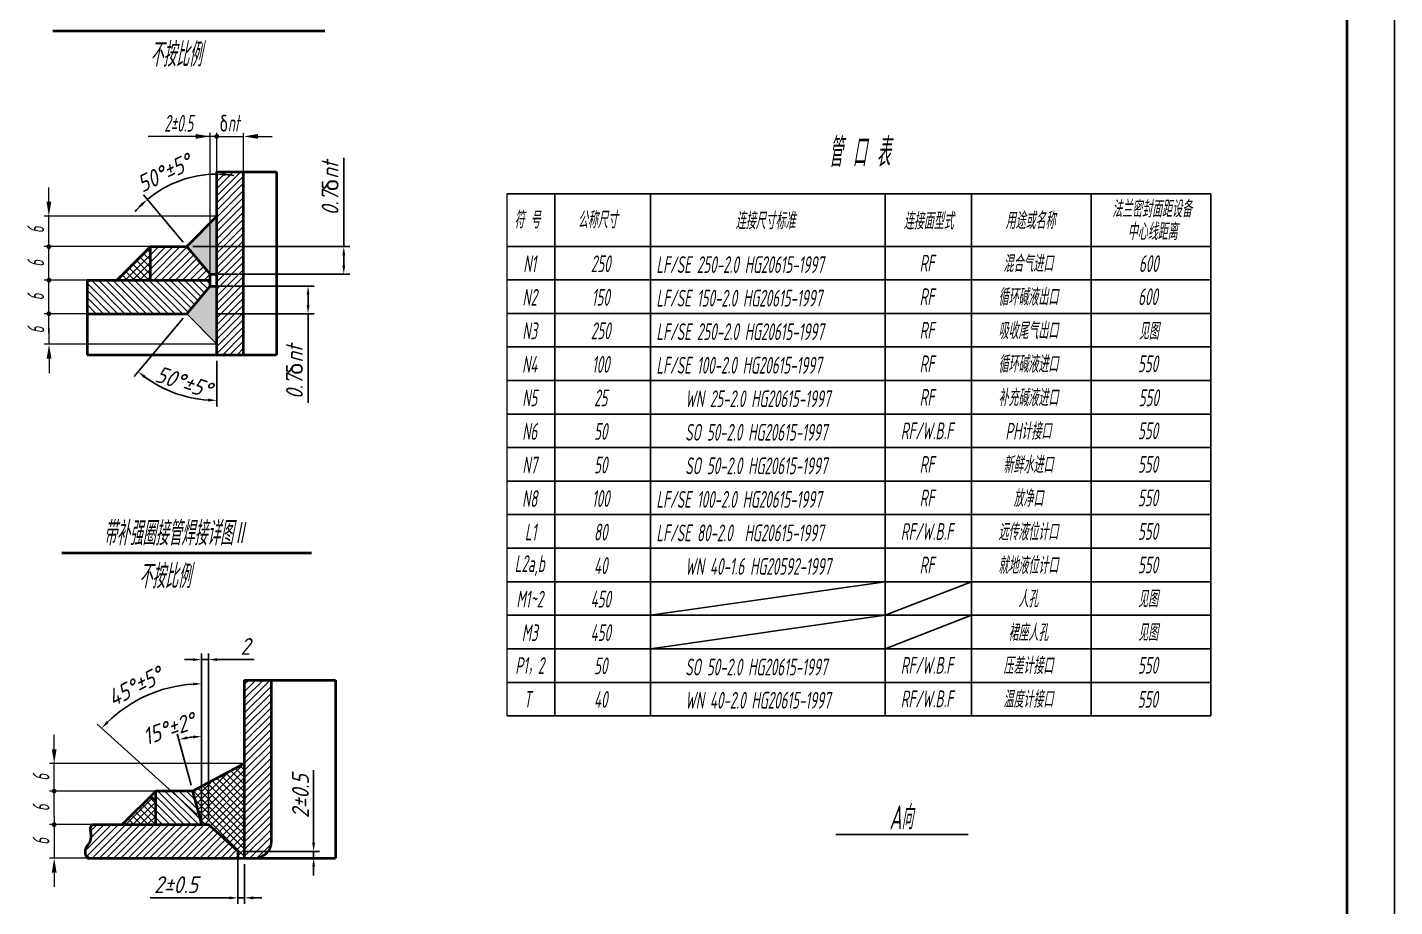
# Model space of a CAD drawing. Header units: millimetres. Extents: x 544 to 9604, y 545 to 13245.
# Drawn here: x 5247 to 9529, y 6376 to 9129 of the extents above; entities that cross this region are included whole.
import ezdxf
from ezdxf.enums import TextEntityAlignment as Align

# ---------------------------------------------------------------- set-up
doc = ezdxf.new("R2010")
doc.units = ezdxf.units.MM
doc.header["$LTSCALE"] = 15
doc.header["$PDMODE"] = 3
doc.header["$PDSIZE"] = 5
for name, color, linetype, lineweight in [('文字', 2, 'Continuous', 13), ('标注线', 3, 'Continuous', 13), ('细实线', 4, 'Continuous', 13), ('轮廓线', 7, 'Continuous', 40)]:
    doc.layers.add(name, color=color, linetype=linetype, lineweight=lineweight)
doc.styles.add('HZ2', font='gbeitc.shx', dxfattribs={"width": 0.66, "bigfont": 'gbcbig.shx'})
doc.styles.add('工程字', font='gbeitc.shx', dxfattribs={"bigfont": 'gbcbig.shx'})
doc.dimstyles.new('工程标注', dxfattribs={"dimscale": 15, "dimtxt": 3.5, "dimasz": 1.8, "dimexe": 1.25, "dimexo": 1.25, "dimgap": 1, "dimtad": 1, "dimdsep": 46, "dimtxsty": '工程字', "dimcen": 2.5, "dimadec": 0, "dimazin": 0, "dimtfac": 1, "dimtmove": 0, "dimatfit": 3, "dimfxl": 0, "dimarcsym": 0})
doc.dimstyles.new('工程标注$2', dxfattribs={"dimscale": 15, "dimtxt": 3.5, "dimasz": 1.8, "dimexe": 1.25, "dimexo": 1.25, "dimgap": 1, "dimtad": 1, "dimtih": 1, "dimdsep": 46, "dimtxsty": '工程字', "dimcen": 2.5, "dimadec": 0, "dimazin": 0, "dimtfac": 1, "dimtmove": 0, "dimatfit": 3, "dimfxl": 0, "dimarcsym": 0})

# ---------------------------------------------------------------- blocks, each defined once
blk = doc.blocks.new('*D137')
at = {"layer": 'Defpoints', "color": 0}
for p in [(5761.9, 8659.8), (5839.9, 8676.8), (5746.4, 8442.1), (5818.9, 8355.8), (5839.9, 8103.6)]:
    blk.add_point(p, dxfattribs=at)
at = {"layer": '标注线', "color": 0, "lineweight": -2}
blk.add_line((5734.4, 8456.5), (5610.5, 8604.2), dxfattribs=at)
for start, end in [(90, 130), (80.8471, 85.4236), (134.5764, 139.1529)]:
    blk.add_arc((5839.9, 8330.8), 338.1, start, end, dxfattribs=at)
at = {"layer": '标注线', "color": 0}
for points in [[(5866.7, 8663.4), (5867, 8672.3), (5839.9, 8668.9)], [(5599.5, 8575), (5605.6, 8568.3), (5622.5, 8589.8)]]:
    blk.add_solid(points, dxfattribs=at)
at = {"layer": '标注线', "color": 0, "insert": (5675.2, 8672.6), "char_height": 52.5, "attachment_point": 5, "rotation": 25.7279, "style": '工程字'}
blk.add_mtext('50%%d%%p5%%d', dxfattribs=at)
blk = doc.blocks.new('*D138')
at = {"layer": 'Defpoints', "color": 0}
for p in [(5839.9, 8676.8), (5818.9, 8318.4), (5746.4, 8232.1), (5839.9, 8103.6), (5668.1, 8001.4)]:
    blk.add_point(p, dxfattribs=at)
at = {"layer": '标注线', "color": 0, "lineweight": -2}
for p, q in [((5734.4, 8217.8), (5581.8, 8035.9)), ((5839.9, 8084.8), (5839.9, 7942))]:
    blk.add_line(p, q, dxfattribs=at)
blk.add_arc((5839.9, 8343.5), 382.8, 234.0424, 265.9576, dxfattribs=at)
at = {"layer": '标注线', "color": 0}
for points in [[(5612.3, 8030.1), (5617.9, 8037.2), (5593.8, 8050.3)], [(5813, 7966.2), (5812.7, 7957.2), (5839.9, 7960.7)]]:
    blk.add_solid(points, dxfattribs=at)
at = {"layer": '标注线', "color": 0, "insert": (5735.5, 8018.3), "char_height": 52.5, "attachment_point": 5, "rotation": 342.2037, "style": '工程字'}
blk.add_mtext('50%%d%%p5%%d', dxfattribs=at)
blk = doc.blocks.new('*D139')
at = {"layer": 'Defpoints', "color": 0}
for p in [(5746.4, 8442.1), (6237.7, 8442.1), (5818.9, 8355.8)]:
    blk.add_point(p, dxfattribs=at)
at = {"layer": '标注线', "color": 0, "lineweight": -2}
for p, q in [((6237.7, 8442.1), (6237.7, 8720.7)), ((5765.2, 8442.1), (6256.5, 8442.1)), ((6237.7, 8382.8), (6237.7, 8415.1)), ((5837.6, 8355.8), (6256.5, 8355.8))]:
    blk.add_line(p, q, dxfattribs=at)
at = {"layer": '标注线', "color": 0}
for points in [[(6233.2, 8415.1), (6242.2, 8415.1), (6237.7, 8442.1)], [(6233.2, 8382.8), (6242.2, 8382.8), (6237.7, 8355.8)]]:
    blk.add_solid(points, dxfattribs=at)
at = {"layer": '标注线', "color": 0, "insert": (6195, 8624.8), "char_height": 52.5, "attachment_point": 5, "rotation": 90, "style": '工程字'}
blk.add_mtext('0.7{\\Ftxt.shx;δ}nt', dxfattribs=at)
blk = doc.blocks.new('*D84')
at = {"layer": 'Defpoints', "color": 0}
for p in [(5818.9, 8318.4), (5818.9, 8232.1), (6126, 8232.1)]:
    blk.add_point(p, dxfattribs=at)
at = {"layer": '标注线', "color": 0, "lineweight": -2}
for p, q in [((5837.6, 8318.4), (6144.8, 8318.4)), ((6126, 8291.4), (6126, 8259.1)), ((5837.6, 8232.1), (6144.8, 8232.1)), ((6126, 8232.1), (6126, 7953.6))]:
    blk.add_line(p, q, dxfattribs=at)
at = {"layer": '标注线', "color": 0}
for points in [[(6121.5, 8291.4), (6130.5, 8291.4), (6126, 8318.4)], [(6121.5, 8259.1), (6130.5, 8259.1), (6126, 8232.1)]]:
    blk.add_solid(points, dxfattribs=at)
at = {"layer": '标注线', "color": 0, "insert": (6083.3, 8049.5), "char_height": 52.5, "attachment_point": 5, "rotation": 90, "style": '工程字'}
blk.add_mtext('0.7{\\Ftxt.shx;δ}nt', dxfattribs=at)
blk = doc.blocks.new('*D85')
at = {"layer": 'Defpoints', "color": 0}
for p in [(5813.6, 7149.2), (5792.6, 6632.5), (5813.6, 6632.5)]:
    blk.add_point(p, dxfattribs=at)
at = {"layer": '标注线', "color": 0, "lineweight": -2}
for p, q in [((5792.6, 6651.3), (5792.6, 7167.9)), ((5813.6, 6651.3), (5813.6, 7167.9)), ((5765.6, 7149.2), (5738.6, 7149.2)), ((5792.6, 7149.2), (5813.6, 7149.2)), ((5840.6, 7149.2), (5957.3, 7149.2))]:
    blk.add_line(p, q, dxfattribs=at)
at = {"layer": '标注线', "color": 0}
for points in [[(5765.6, 7153.7), (5765.6, 7144.7), (5792.6, 7149.2)], [(5840.6, 7153.7), (5840.6, 7144.7), (5813.6, 7149.2)]]:
    blk.add_solid(points, dxfattribs=at)
at = {"layer": '标注线', "color": 0, "insert": (5929.1, 7190.4), "char_height": 52.5, "attachment_point": 5, "style": '工程字'}
blk.add_mtext('2', dxfattribs=at)
blk = doc.blocks.new('*D86')
at = {"layer": 'Defpoints', "color": 0}
for p in [(5906.1, 6549.2), (5927.1, 6527.5), (5927.1, 6403.2)]:
    blk.add_point(p, dxfattribs=at)
at = {"layer": '标注线', "color": 0, "lineweight": -2}
for p, q in [((5906.1, 6530.4), (5906.1, 6384.4)), ((5927.1, 6508.8), (5927.1, 6384.4)), ((5879.1, 6403.2), (5631.1, 6403.2)), ((5927.1, 6403.2), (5906.1, 6403.2)), ((5954.1, 6403.2), (5981.1, 6403.2))]:
    blk.add_line(p, q, dxfattribs=at)
at = {"layer": '标注线', "color": 0}
for points in [[(5879.1, 6407.7), (5879.1, 6398.7), (5906.1, 6403.2)], [(5954.1, 6407.7), (5954.1, 6398.7), (5927.1, 6403.2)]]:
    blk.add_solid(points, dxfattribs=at)
at = {"layer": '标注线', "color": 0, "insert": (5712.3, 6444.4), "char_height": 52.5, "attachment_point": 5, "style": '工程字'}
blk.add_mtext('2%%P0.5', dxfattribs=at)
blk = doc.blocks.new('*D87')
at = {"layer": 'Defpoints', "color": 0}
for p in [(5906.1, 6548.5), (5906.1, 6527.5), (6143.3, 6548.5)]:
    blk.add_point(p, dxfattribs=at)
at = {"layer": '标注线', "color": 0, "lineweight": -2}
for p, q in [((6143.3, 6575.5), (6143.3, 6802.5)), ((5924.8, 6548.5), (6162.1, 6548.5)), ((5924.8, 6527.5), (6162.1, 6527.5)), ((6143.3, 6527.5), (6143.3, 6548.5)), ((6143.3, 6500.5), (6143.3, 6473.5))]:
    blk.add_line(p, q, dxfattribs=at)
at = {"layer": '标注线', "color": 0}
for points in [[(6138.8, 6575.5), (6147.8, 6575.5), (6143.3, 6548.5)], [(6138.8, 6500.5), (6147.8, 6500.5), (6143.3, 6527.5)]]:
    blk.add_solid(points, dxfattribs=at)
at = {"layer": '标注线', "color": 0, "insert": (6102.1, 6721.3), "char_height": 52.5, "attachment_point": 5, "rotation": 90, "style": '工程字'}
blk.add_mtext('2%%P0.5', dxfattribs=at)
blk = doc.blocks.new('*D88')
at = {"layer": 'Defpoints', "color": 0}
for p in [(5768.6, 6907.2), (5764.5, 6737.5), (5792.6, 6632.5), (5792.6, 6632.5), (5792.6, 6611.8)]:
    blk.add_point(p, dxfattribs=at)
at = {"layer": '标注线', "color": 0, "lineweight": -2}
for p, q in [((5759.6, 6755.6), (5716.4, 6916.9)), ((5792.6, 6651.3), (5792.6, 6927))]:
    blk.add_line(p, q, dxfattribs=at)
blk.add_arc((5792.6, 6632.5), 275.7, 95.6128, 99.3872, dxfattribs=at)
at = {"layer": '标注线', "color": 0}
for points in [[(5748.6, 6900.1), (5746.7, 6908.9), (5721.2, 6898.8)], [(5765.4, 6911.4), (5765.9, 6902.4), (5792.6, 6908.2)]]:
    blk.add_solid(points, dxfattribs=at)
at = {"layer": '标注线', "color": 0, "insert": (5689.6, 6932.3), "char_height": 52.5, "attachment_point": 5, "rotation": 18.9655, "style": '工程字'}
blk.add_mtext('15%%d%%p2%%d', dxfattribs=at)
blk = doc.blocks.new('*D89')
at = {"layer": 'Defpoints', "color": 0}
for p in [(5676.4, 7057), (5792.6, 6632.5), (5792.6, 6611.8), (5813.6, 6632.5), (5906.1, 6549.2)]:
    blk.add_point(p, dxfattribs=at)
at = {"layer": '标注线', "color": 0, "lineweight": -2}
for p, q in [((5792.6, 6670.2), (5792.6, 7092.1)), ((5778.7, 6664), (5465.3, 6946.5))]:
    blk.add_line(p, q, dxfattribs=at)
blk.add_arc((5792.6, 6651.4), 421.9, 93.6671, 134.3043, dxfattribs=at)
at = {"layer": '标注线', "color": 0}
for points in [[(5765.5, 7077), (5765.8, 7068), (5792.6, 7073.4)], [(5501.1, 6950.3), (5494.7, 6956.5), (5479.2, 6933.9)]]:
    blk.add_solid(points, dxfattribs=at)
at = {"layer": '标注线', "color": 0, "insert": (5584, 7065), "char_height": 52.5, "attachment_point": 5, "rotation": 26.7724, "style": '工程字'}
blk.add_mtext('45%%d%%p5%%d', dxfattribs=at)

msp = doc.modelspace()

# ---------------------------------------------------------------- hatches: boundary and pattern name
at = {"layer": '细实线'}
h = msp.add_hatch(dxfattribs=at)
h.set_pattern_fill('ANSI31', color=256, scale=5, style=0)
h.paths.add_polyline_path([(5746.447, 8442.136), (5632.369, 8442.136), (5632.369, 8337.136), (5818.868, 8337.136), (5818.868, 8355.828)])
h.paths.add_polyline_path([(5923.868, 8676.797), (5841.244, 8676.797), (5839.868, 8675.42), (5839.868, 8103.553), (5923.868, 8103.553)])
h = msp.add_hatch(color=256, dxfattribs=at)
h.paths.add_polyline_path([(5818.868, 8516.272), (5746.447, 8442.136), (5817.156, 8357.868), (5818.868, 8359.579)])
h.paths.add_polyline_path([(5839.868, 8537.769), (5818.868, 8516.272), (5818.868, 8355.828), (5839.868, 8355.828)])
h.paths.add_polyline_path([(5839.868, 8318.444), (5818.868, 8318.444), (5746.447, 8232.136), (5839.868, 8136.493)])
h = msp.add_hatch(dxfattribs=at)
h.set_pattern_fill('NET', color=256, scale=5, angle=45, style=0)
h.paths.add_polyline_path([(5632.369, 8442.136), (5527.369, 8337.136), (5632.369, 8337.136)])
h = msp.add_hatch(dxfattribs=at)
h.set_pattern_fill('ANSI31', color=256, scale=5, angle=90, style=0)
h.paths.add_polyline_path([(5818.868, 8318.444), (5818.868, 8337.136), (5434.101, 8337.136), (5434.101, 8232.136), (5746.447, 8232.136)])
h = msp.add_hatch(dxfattribs=at)
h.set_pattern_fill('ANSI31', color=256, scale=5, style=0)
h.paths.add_polyline_path([(6011.072, 7084.913), (5928.449, 7084.913), (5927.072, 7083.536), (5927.072, 6527.506), (5958.572, 6527.506, 0.41421356), (6011.072, 6580.006)])
h = msp.add_hatch(dxfattribs=at)
h.set_pattern_fill('NET', color=256, scale=5, angle=45, style=0)
h.paths.add_polyline_path([(5927.072, 6823.674), (5764.467, 6737.506), (5792.602, 6632.506), (5813.602, 6632.506), (5906.072, 6549.162), (5906.072, 6527.506), (5927.072, 6527.506)])
h = msp.add_hatch(dxfattribs=at)
h.set_pattern_fill('ANSI31', color=256, scale=5, angle=90, style=0)
h.paths.add_polyline_path([(5764.467, 6737.506), (5648.995, 6737.506), (5648.995, 6632.506), (5792.602, 6632.506)])
h = msp.add_hatch(dxfattribs=at)
h.set_pattern_fill('NET', color=256, scale=5, angle=45, style=0)
h.paths.add_polyline_path([(5648.995, 6709.46), (5631.547, 6720.057), (5543.995, 6632.506), (5648.995, 6632.506)])
h = msp.add_hatch(dxfattribs=at)
h.set_pattern_fill('ANSI31', color=256, scale=5, style=0)
h.paths.add_polyline_path([(5841.781, 6607.107), (5813.602, 6632.506), (5450.727, 6632.506, 0.37046847), (5445.511, 6607.635, -0.25792875), (5436.236, 6568.24, 0.29149324), (5429.311, 6537.151), (5438.956, 6527.506), (5906.072, 6527.506), (5906.072, 6542.817)])

# ---------------------------------------------------------------- linework, layer by layer
for p, q in [((9528.774, 13170.427), (9528.774, 619.828)), ((6748.583, 8607.95), (8953.583, 8607.95)), ((6898.583, 6972.95), (6898.583, 8607.95)), ((7198.583, 6972.95), (7198.583, 8607.95)), ((7933.583, 6972.95), (7933.583, 8607.95)), ((8203.583, 6972.95), (8203.583, 8607.95)), ((8578.583, 8607.95), (8578.583, 6972.95)), ((8953.583, 8607.95), (8953.583, 6972.95)), ((8953.583, 8607.95), (8953.583, 6972.95)), ((6748.583, 8442.95), (8953.583, 8442.95)), ((6748.583, 8337.95), (8953.583, 8337.95)), ((6748.583, 8232.95), (8953.583, 8232.95)), ((6748.583, 8127.95), (8953.583, 8127.95)), ((6748.583, 8022.95), (8953.583, 8022.95)), ((6748.583, 7917.95), (8953.583, 7917.95)), ((6748.583, 7812.95), (8953.583, 7812.95)), ((6748.583, 7707.95), (8953.583, 7707.95)), ((6748.583, 7602.95), (8953.583, 7602.95)), ((6748.583, 7497.95), (8953.583, 7497.95)), ((6748.583, 7392.95), (8953.583, 7392.95)), ((7198.583, 7287.95), (7933.583, 7392.95)), ((7933.583, 7287.95), (8203.583, 7392.95)), ((6748.583, 7287.95), (8953.583, 7287.95)), ((7198.583, 7182.95), (7933.583, 7287.95)), ((7933.583, 7182.95), (8203.583, 7287.95)), ((6748.583, 7182.95), (8953.583, 7182.95)), ((6748.583, 7077.95), (8953.583, 7077.95)), ((7778.247, 6601.279), (8192.969, 6601.279))]:
    msp.add_line(p, q)
at = {"const_width": 4.5}
for points in [[(6748.583, 8607.95), (6748.583, 6972.95)], [(6748.583, 6972.95), (8953.583, 6972.95)]]:
    msp.add_lwpolyline(points, dxfattribs=at)
at = {"layer": '标注线'}
for p, q in [((5839.868, 8787.323), (5624.894, 8787.323)), ((5818.868, 8318.444), (5818.868, 8798.487)), ((5839.868, 8232.136), (5839.868, 8798.487)), ((5839.868, 8787.323), (5923.868, 8787.323)), ((5923.868, 8676.797), (5923.868, 8797.823)), ((5968.868, 8787.323), (6013.868, 8787.323)), ((5314.287, 8582.769), (5314.287, 8627.769)), ((5839.868, 8537.769), (5299.287, 8537.769)), ((5314.287, 8496.601), (5314.287, 8541.601)), ((5314.287, 8442.136), (5314.287, 8528.305)), ((5484.149, 8442.136), (5299.287, 8442.136)), ((5632.369, 8442.136), (5299.287, 8442.136)), ((5314.287, 8171.592), (5314.287, 8442.136)), ((5434.101, 8337.136), (5299.287, 8337.136)), ((5434.101, 8337.136), (5299.287, 8337.136)), ((5434.101, 8232.136), (5299.287, 8232.136)), ((5314.287, 8187.136), (5314.287, 8136.493)), ((5840.322, 8136.493), (5299.742, 8136.493)), ((5314.742, 8091.493), (5314.742, 8046.493)), ((5330.913, 6868.674), (5330.913, 6913.674)), ((5927.072, 6823.674), (5315.913, 6823.674)), ((5330.913, 6782.506), (5330.913, 6827.506)), ((5330.913, 6657.713), (5330.913, 6823.674)), ((5500.775, 6737.506), (5315.913, 6737.506)), ((5648.995, 6737.506), (5315.913, 6737.506)), ((5330.913, 6657.713), (5330.913, 6527.506)), ((5450.727, 6632.506), (5315.913, 6632.506)), ((5450.727, 6632.506), (5315.913, 6632.506)), ((5330.913, 6587.506), (5330.913, 6542.506)), ((5437.922, 6527.506), (5315.913, 6527.506)), ((5330.913, 6482.506), (5330.913, 6437.506))]:
    msp.add_line(p, q, dxfattribs=at)
at = {"layer": '标注线', "const_width": 7.5}
for points in [[(5836.118, 8787.323, 1), (5843.618, 8787.323, 1)], [(5310.537, 8442.136, 1), (5318.037, 8442.136, 1)], [(5310.537, 8337.136, 1), (5318.037, 8337.136, 1)], [(5310.537, 8232.136, 1), (5318.037, 8232.136, 1)], [(5327.163, 6737.506, 1), (5334.663, 6737.506, 1)], [(5327.163, 6632.506, 1), (5334.663, 6632.506, 1)]]:
    msp.add_lwpolyline(points, format="xyb", close=True, dxfattribs=at)
at = {"layer": '标注线'}
for points in [[(5773.868, 8794.823), (5773.868, 8779.823), (5818.868, 8787.323)], [(5968.868, 8794.823), (5968.868, 8779.823), (5923.868, 8787.323)], [(5306.787, 8582.769), (5321.787, 8582.769), (5314.287, 8537.769)], [(5307.242, 8091.493), (5322.242, 8091.493), (5314.742, 8136.493)], [(5323.413, 6868.674), (5338.413, 6868.674), (5330.913, 6823.674)], [(5323.413, 6482.506), (5338.413, 6482.506), (5330.913, 6527.506)]]:
    msp.add_solid(points, dxfattribs=at)
at = {"layer": '细实线'}
msp.add_line((5839.868, 8136.493), (5746.447, 8232.136), dxfattribs=at)
at = {"layer": '轮廓线'}
for p, q in [((9378.774, 13020.427), (9378.774, 769.828)), ((5326.296, 9117.543), (6178.522, 9117.543)), ((5839.868, 8676.797), (6026.626, 8676.797)), ((5839.868, 8675.42), (5841.244, 8676.797)), ((5839.868, 8103.553), (5839.868, 8676.797)), ((5923.868, 8103.553), (5923.868, 8676.797)), ((6026.626, 8676.797), (6026.626, 8103.553)), ((5746.447, 8442.136), (5839.868, 8537.769)), ((5632.369, 8442.136), (5527.369, 8337.136)), ((5632.369, 8337.136), (5632.369, 8442.136)), ((5632.369, 8442.136), (5746.447, 8442.136)), ((5818.868, 8355.828), (5746.447, 8442.136)), ((5818.868, 8318.444), (5818.868, 8355.828)), ((5818.868, 8355.828), (5839.868, 8355.828)), ((5434.101, 8337.136), (5434.101, 8103.553)), ((5434.101, 8337.136), (5818.868, 8337.136)), ((5746.447, 8232.136), (5818.868, 8318.444)), ((5818.868, 8318.444), (5839.868, 8318.444)), ((5434.101, 8232.136), (5746.447, 8232.136)), ((5434.101, 8103.553), (6026.626, 8103.553)), ((5354.633, 7483.849), (6136.396, 7483.849)), ((5927.072, 7084.913), (6211.434, 7084.913)), ((5927.072, 7083.536), (5928.449, 7084.913)), ((5927.072, 6527.506), (5927.072, 7084.913)), ((6011.072, 6580.006), (6011.072, 7084.913)), ((6211.434, 7084.913), (6211.434, 6527.506)), ((5927.072, 6823.674), (5764.467, 6737.506)), ((5648.995, 6737.506), (5543.995, 6632.506)), ((5648.995, 6632.506), (5648.995, 6737.506)), ((5764.467, 6737.506), (5648.995, 6737.506)), ((5764.467, 6737.506), (5792.602, 6632.506)), ((5648.995, 6709.46), (5631.547, 6720.057)), ((5450.727, 6632.506), (5813.602, 6632.506)), ((5906.072, 6549.162), (5813.602, 6632.506)), ((5438.956, 6527.506), (5429.311, 6537.151)), ((5435.077, 6527.506), (5958.572, 6527.506)), ((5906.072, 6549.162), (5906.072, 6527.506)), ((5958.572, 6527.506), (6211.434, 6527.506))]:
    msp.add_line(p, q, dxfattribs=at)
for centre, radius, start, end in [((5405.229, 6596.329), 41.839, 317.826966, 15.67897), ((5462.599, 6617.033), 19.502, 127.497229, 208.809546), ((5457.171, 6547.26), 29.637, 134.938883, 221.800822), ((5958.572, 6580.006), 52.5, 270, 0)]:
    msp.add_arc(centre, radius, start, end, dxfattribs=at)

# ---------------------------------------------------------------- texts
at = {"layer": '文字', "style": 'HZ2'}
for s, height, width, p in [('不按比例', 75, 0.75, (5630.788, 9005.85)), ('管 口 表', 90, 0.66, (7755.691, 8692.006)), ('符 号', 52.5, 0.66, (6771.958, 8499.616)), ('公称尺寸', 52.5, 0.66, (6970.768, 8499.616)), ('LF/SE 250-2.0 HG20615-1997', 52.5, 0.66, (7216.684, 8359.628)), ('LF/SE 150-2.0 HG20615-1997', 52.5, 0.66, (7216.684, 8254.628)), ('LF/SE 250-2.0 HG20615-1997', 52.5, 0.66, (7216.684, 8149.628)), ('LF/SE 100-2.0 HG20615-1997', 52.5, 0.66, (7216.684, 8044.628)), ('WN 25-2.0 HG20615-1997', 52.5, 0.66, (7307.058, 7939.628)), ('SO 50-2.0 HG20615-1997', 52.5, 0.66, (7307.058, 7834.628)), ('SO 50-2.0 HG20615-1997', 52.5, 0.66, (7307.058, 7729.628)), ('LF/SE 100-2.0 HG20615-1997', 52.5, 0.66, (7216.684, 7624.628)), ('带补强圈接管焊接详图Ⅱ', 75, 0.75, (5485.325, 7506.973)), ('LF/SE 80-2.0  HG20615-1997', 52.5, 0.66, (7216.684, 7519.628)), ('不按比例', 75, 0.75, (5596.1, 7372.156)), ('WN 40-1.6 HG20592-1997', 52.5, 0.66, (7307.058, 7414.628)), ('SO 50-2.0 HG20615-1997', 52.5, 0.66, (7307.058, 7099.628)), ('WN 40-2.0 HG20615-1997', 52.5, 0.66, (7307.058, 6995.562))]:
    msp.add_text(s, height=height, dxfattribs=dict(at, width=width)).set_placement(p)
at = {"layer": '文字', "style": 'HZ2', "width": 0.66}
for s, height, p in [('法兰密封面距设备', 52.5, (8768.708, 8533.668)), ('连接面型式', 52.5, (8069.384, 8495.868)), ('中心线距离', 52.5, (8770.536, 8462.796)), ('A向', 75, (7983.038, 6617.643))]:
    msp.add_text(s, height=height, dxfattribs=at).set_placement(p, align=Align.CENTER)
for s, p in [('连接尺寸标准', (7558.424, 8525.526)), ('用途或名称', (8388.098, 8526.518)), ('N1', (6820.073, 8388.527)), ('250', (7042.508, 8388.527)), ('RF', (8063.963, 8390.36)), ('混合气进口', (8381.213, 8391.657)), ('600', (8758.792, 8388.908)), ('N2', (6820.073, 8283.527)), ('150', (7042.508, 8283.527)), ('RF', (8063.963, 8285.36)), ('循环碱液出口', (8381.213, 8286.657)), ('600', (8756.333, 8285.36)), ('N3', (6820.073, 8178.527)), ('250', (7042.508, 8178.527)), ('RF', (8063.963, 8180.36)), ('吸收尾气出口', (8381.213, 8181.657)), ('见图', (8758.792, 8178.908)), ('N4', (6820.073, 8073.527)), ('100', (7042.508, 8073.527)), ('RF', (8063.963, 8075.36)), ('循环碱液进口', (8381.213, 8076.657)), ('550', (8756.333, 8075.36)), ('N5', (6820.073, 7968.527)), ('25', (7042.508, 7968.527)), ('RF', (8063.963, 7970.36)), ('补充碱液进口', (8381.213, 7971.657)), ('550', (8758.792, 7968.908)), ('N6', (6820.073, 7863.527)), ('50', (7042.508, 7863.527)), ('RF/W.B.F', (8063.963, 7865.36)), ('PH计接口', (8381.213, 7866.657)), ('550', (8756.333, 7865.36)), ('N7', (6820.073, 7758.527)), ('50', (7042.508, 7758.527)), ('RF', (8063.963, 7760.36)), ('新鲜水进口', (8381.213, 7761.657)), ('550', (8756.333, 7760.36)), ('N8', (6820.073, 7653.527)), ('100', (7042.508, 7653.527)), ('RF', (8063.963, 7655.36)), ('放净口', (8381.213, 7656.657)), ('550', (8756.333, 7655.36)), ('远传液位计口', (8381.213, 7551.657)), ('L1 ', (6832.409, 7548.527)), ('80', (7042.508, 7548.527)), ('RF/W.B.F', (8063.963, 7550.36)), ('550', (8756.333, 7550.36)), ('L2a,b', (6820.073, 7443.527)), ('40', (7042.508, 7443.527)), ('RF', (8063.963, 7445.36)), ('就地液位计口', (8381.213, 7446.657)), ('550', (8756.333, 7445.36)), ('人孔', (8381.213, 7341.657)), ('见图', (8756.333, 7340.36)), ('M1~2', (6820.073, 7338.527)), ('450', (7042.508, 7338.527)), ('M3', (6820.073, 7233.527)), ('450', (7042.508, 7233.527)), ('裙座人孔', (8381.213, 7236.657)), ('见图', (8756.333, 7235.36)), ('P1，2', (6820.073, 7129.461)), ('50', (7042.508, 7129.461)), ('RF/W.B.F', (8063.963, 7131.294)), ('压差计接口', (8381.213, 7132.591)), ('550', (8756.333, 7131.294)), ('T ', (6822.551, 7024.461)), ('40', (7042.508, 7024.461)), ('RF/W.B.F', (8063.963, 7026.294)), ('温度计接口', (8381.213, 7027.591)), ('550', (8755.702, 7024.843))]:
    msp.add_text(s, height=52.5, dxfattribs=at).set_placement(p, align=Align.MIDDLE)
at = {"layer": '标注线', "char_height": 52.5, "attachment_point": 5, "style": 'HZ2'}
for s, insert in [('2%%P0.5', (5721.074, 8828.573)), ('{\\Ftxt.shx;δ}nt', (5880.175, 8828.573))]:
    msp.add_mtext(s, dxfattribs=dict(at, insert=insert))
at = {"layer": '标注线', "char_height": 52.5, "attachment_point": 5, "rotation": 90, "style": 'HZ2'}
for insert in [(5273.037, 8494.685), (5273.037, 8389.636), (5273.037, 8284.636), (5273.492, 8181.248), (5289.663, 6780.59), (5289.663, 6685.006), (5289.663, 6580.006)]:
    msp.add_mtext('6', dxfattribs=dict(at, insert=insert))

# ---------------------------------------------------------------- dimensions: what is measured, and where the dimension line sits
at = {"layer": '标注线'}
for base, line1, line2, text, picture, middle in [((5761.891, 8659.81), ((5839.868, 8103.553), (5839.868, 8676.797)), ((5818.868, 8355.828), (5746.447, 8442.136)), '50%%d%%p5%%d', '*D137', (5693.089, 8635.405)), ((5668.083, 8001.419), ((5839.868, 8103.553), (5839.868, 8676.797)), ((5818.868, 8318.444), (5746.447, 8232.136)), '50%%d%%p5%%d', '*D138', (5722.881, 7979.021)), ((5676.369, 7057.039), ((5792.602, 6632.506), (5792.602, 6611.771)), ((5906.072, 6549.162), (5813.602, 6632.506)), '45%%d%%p5%%d', '*D89', (5602.544, 7028.134)), ((5768.571, 6907.183), ((5792.602, 6632.506), (5792.602, 6611.771)), ((5764.467, 6737.506), (5792.602, 6632.506)), '15%%d%%p2%%d', '*D88', (5702.991, 6893.265))]:
    dim = msp.add_angular_dim_2l(base=base, line1=line1, line2=line2, text=text, dimstyle='工程标注$2', override={"dimtih": 0}, dxfattribs=at)
    dim.commit()
    dim.dimension.update_dxf_attribs({"geometry": picture, "text_midpoint": middle, "dimtype": 162})
for base, p1, p2, text, picture, middle in [((6237.719, 8442.136), (5818.868, 8355.828), (5746.447, 8442.136), '0.7{\\Ftxt.shx;δ}nt', '*D139', (6237.719, 8624.783)), ((6126.045, 8232.136), (5818.868, 8318.444), (5818.868, 8232.136), '0.7{\\Ftxt.shx;δ}nt', '*D84', (6126.045, 8049.49)), ((6143.328, 6548.519), (5906.072, 6527.519), (5906.072, 6548.519), '2%%P0.5', '*D87', (6143.328, 6721.312))]:
    dim = msp.add_linear_dim(base=base, p1=p1, p2=p2, angle=90, text=text, dimstyle='工程标注', dxfattribs=at)
    dim.commit()
    dim.dimension.update_dxf_attribs({"geometry": picture, "text_midpoint": middle, "dimtype": 160})
for base, p1, p2, text, picture, middle in [((5813.602, 7149.172), (5792.602, 6632.506), (5813.602, 6632.506), '2', '*D85', (5929.148, 7149.172)), ((5927.072, 6403.196), (5906.072, 6549.162), (5927.072, 6527.506), '2%%P0.5', '*D86', (5712.305, 6403.196))]:
    dim = msp.add_linear_dim(base=base, p1=p1, p2=p2, text=text, dimstyle='工程标注', dxfattribs=at)
    dim.commit()
    dim.dimension.update_dxf_attribs({"geometry": picture, "text_midpoint": middle, "dimtype": 160})

doc.saveas('drawing.dxf')
